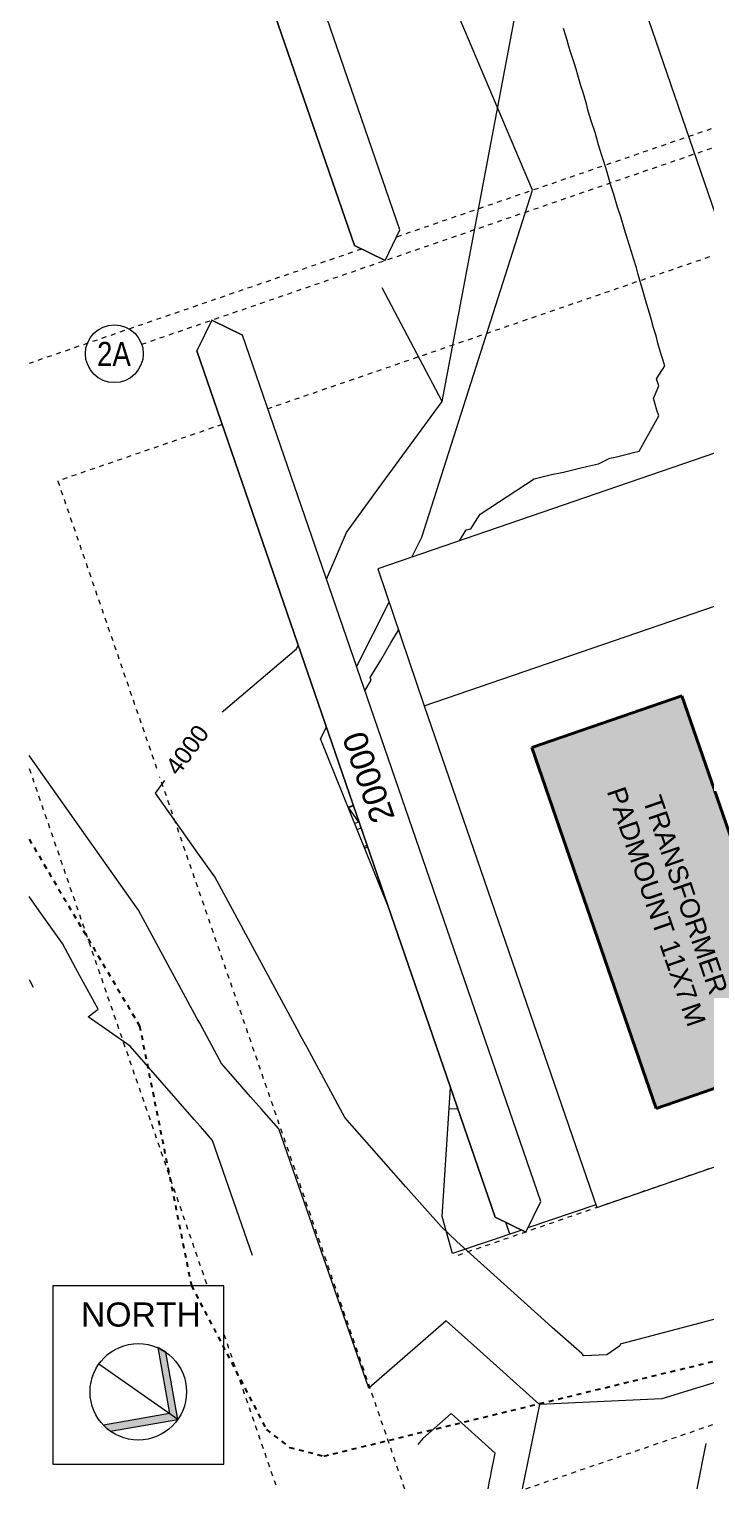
# Model space of a CAD drawing. Header units: metres. Extents: x -2477 to -2300, y 3875 to 4051.
# Drawn here: x -2476.03 to -2462, y 3945.45 to 3975.72 of the extents above; entities that cross this region are included whole.
import ezdxf

# ---------------------------------------------------------------- set-up
doc = ezdxf.new("R2010")
doc.units = ezdxf.units.M
for name, pattern in [('BOUNDARY Tighter', [0.008, 0.004, -0.002, 0, -0.002]), ('Dash Medium', [0.0075, 0.0045, -0.003]), ('Dash Tight', [0.0012, 0.0006, -0.0006]), ('Grid Line', [0.021, 0.012, -0.003, 0.003, -0.003])]:
    doc.linetypes.add(name, pattern=pattern)
for name, color, linetype, lineweight in [('A-ANNO-NOTE', 131, 'Continuous', 5), ('A-DETL', 90, 'Continuous', 13), ('A-DETL-GENF', 92, 'Continuous', 5), ('A-DETL-THIN', 151, 'Continuous', 5), ('A-FLOR', 192, 'Continuous', 5), ('A-GENM', 13, 'Continuous', 5), ('C-TOPO', 7, 'Continuous', 5), ('C-TOPO-LABL', 7, 'Continuous', 5), ('C-TOPO-MAJR', 7, 'Continuous', 20), ('C-TOPO-MINR', 7, 'Continuous', 5), ('G-ANNO-TEXT', 231, 'Continuous', 5), ('S-GRID', 1, 'Continuous', 5), ('S-GRID-IDEN', 1, 'Continuous', 5)]:
    doc.layers.add(name, color=color, linetype=linetype, lineweight=lineweight)
doc.styles.add('Arial', font='arial.ttf', dxfattribs={"height": 0.5})
doc.styles.add('Arial Narrow', font='ARIALN.TTF', dxfattribs={"height": 0.5})
doc.styles.add('Arial_1', font='arial.ttf', dxfattribs={"height": 0.36})
doc.styles.add('Arial_3', font='arial.ttf', dxfattribs={"height": 0.4})

# ---------------------------------------------------------------- blocks, each defined once
blk = doc.blocks.new('Generic Models 3 - Generic Models 2-971299-GA - Part A')
at = {"layer": 'A-GENM'}
blk.add_hatch(color=7, dxfattribs=at).paths.add_polyline_path([(-2397.253, 3964.35), (-2394.151, 3965.449), (-2396.794, 3972.914), (-2399.897, 3971.816), (-2397.359, 3964.65)])
at = {"layer": 'A-GENM', "color": 10, "lineweight": 40}
for p, q in [((-2396.794, 3972.914), (-2399.897, 3971.816)), ((-2394.151, 3965.449), (-2396.794, 3972.914)), ((-2399.897, 3971.816), (-2397.253, 3964.35)), ((-2397.253, 3964.35), (-2394.151, 3965.449))]:
    blk.add_line(p, q, dxfattribs=at)
blk = doc.blocks.new('Dimension - Grids _2D_ - 1-200-639481-GA - Part A')
at = {"layer": 'A-DETL-GENF'}
for p, q in [((-9.323, 0.5), (-9.823, 0)), ((-9.823, 0), (-9.323, 0.5)), ((9.677, 0.5), (-9.323, 0.5)), ((-9.323, 0.5), (9.677, 0.5)), ((10.177, 0), (9.677, 0.5)), ((10.177, 0), (9.677, 0.5)), ((-9.823, 0), (-9.323, -0.5)), ((-9.823, 0), (-9.323, -0.5)), ((9.677, -0.5), (10.177, 0)), ((10.177, 0), (9.677, -0.5)), ((-9.323, -0.5), (9.677, -0.5)), ((-9.323, -0.5), (9.677, -0.5))]:
    blk.add_line(p, q, dxfattribs=at)
blk = doc.blocks.new('Grid - A1-3055139-GA - Part A')
at = {"layer": 'S-GRID-IDEN'}
blk.add_circle((0, 0), 0.003, dxfattribs=at)

msp = doc.modelspace()

# ---------------------------------------------------------------- hatches: boundary and pattern name
at = {"layer": 'A-DETL-GENF'}
msp.add_hatch(color=7, dxfattribs=at).paths.add_polyline_path([(-2474.3406, 3946.645), (-2472.9471, 3946.89), (-2473.1935, 3948.2833), (-2473.2757, 3948.3352), (-2473.3627, 3948.3788), (-2473.1209, 3947.0117), (-2474.4882, 3946.7714), (-2474.4175, 3946.7046)])

# ---------------------------------------------------------------- linework, layer by layer
at = {"layer": 'A-DETL', "linetype": 'Dash Tight', "lineweight": 5}
for p, q in [((-2456.5901, 3975.4777), (-2468.4147, 3971.41)), ((-2469.1372, 3971.1615), (-2476.0286, 3968.7908)), ((-2476.0286, 3960.3876), (-2472.3393, 3949.6627)), ((-2471.9918, 3948.6526), (-2470.8905, 3945.4512))]:
    msp.add_line(p, q, dxfattribs=at)
at = {"layer": 'A-DETL', "linetype": 'Dash Medium', "lineweight": 18}
for p, q in [((-2458.1409, 3972.3004), (-2471.0824, 3967.8485)), ((-2472.028, 3967.5232), (-2475.4362, 3966.3508)), ((-2475.4362, 3966.3508), (-2468.2467, 3945.4512)), ((-2465.7311, 3945.4512), (-2450.6852, 3950.6269))]:
    msp.add_line(p, q, dxfattribs=at)
at = {"layer": 'A-DETL', "linetype": 'BOUNDARY Tighter', "lineweight": 25}
for p, q in [((-2476.0286, 3958.9206), (-2473.7415, 3955.0537)), ((-2473.7415, 3955.0537), (-2472.666, 3949.6656)), ((-2472.666, 3949.6656), (-2471.1108, 3946.6831)), ((-2469.9193, 3946.129), (-2459.6514, 3948.6289)), ((-2471.1108, 3946.6831), (-2470.6346, 3946.311)), ((-2470.6346, 3946.311), (-2469.9193, 3946.129))]:
    msp.add_line(p, q, dxfattribs=at)
at = {"layer": 'A-DETL', "lineweight": 18}
for p, q in [((-2475.5418, 3949.6627), (-2475.5418, 3945.9627)), ((-2471.9918, 3949.6627), (-2475.5418, 3949.6627)), ((-2471.9918, 3945.9627), (-2471.9918, 3949.6627)), ((-2475.5418, 3945.9627), (-2471.9918, 3945.9627))]:
    msp.add_line(p, q, dxfattribs=at)
at = {"layer": 'A-DETL', "lineweight": 5}
msp.add_line((-2472.9471, 3946.89), (-2474.5865, 3948.0355), dxfattribs=at)
msp.add_circle((-2473.7668, 3947.4627), 1, dxfattribs=at)
at = {"layer": 'A-DETL-THIN'}
for p, q in [((-2473.3627, 3948.3788), (-2473.1209, 3947.0117)), ((-2472.9471, 3946.89), (-2473.1935, 3948.2833)), ((-2473.1209, 3947.0117), (-2474.4882, 3946.7714)), ((-2474.3406, 3946.645), (-2472.9471, 3946.89))]:
    msp.add_line(p, q, dxfattribs=at)
for start, end in [(55, 66.14837), (223.85163, 235)]:
    msp.add_arc((-2473.767, 3947.4642), 1, start, end, dxfattribs=at)
at = {"layer": 'A-FLOR'}
for p, q in [((-2467.3261, 3987.999), (-2460.2889, 3967.4583)), ((-2460.2889, 3967.4583), (-2468.8035, 3964.5293)), ((-2468.8035, 3964.5293), (-2467.8366, 3961.6894)), ((-2467.8366, 3961.6894), (-2459.3166, 3964.6203)), ((-2467.8365, 3961.6894), (-2464.2584, 3951.2877)), ((-2464.2584, 3951.2877), (-2457.6391, 3953.5647))]:
    msp.add_line(p, q, dxfattribs=at)
at = {"layer": 'C-TOPO'}
for p, q in [((-2466.5738, 3974.7012), (-2468.3441, 3978.8899)), ((-2465.5954, 3972.3862), (-2466.5738, 3974.7012)), ((-2467.8882, 3965.1894), (-2465.5954, 3972.3862)), ((-2468.0977, 3964.7721), (-2467.8882, 3965.1894)), ((-2469.2398, 3962.4972), (-2468.5675, 3963.8363)), ((-2469.9889, 3961.005), (-2469.8671, 3961.2476)), ((-2468.599, 3957.5649), (-2469.9889, 3961.005)), ((-2467.4693, 3951.097), (-2467.2941, 3953.7753)), ((-2464.2776, 3951.3437), (-2465.6919, 3950.8612)), ((-2467.2505, 3950.3294), (-2467.4693, 3951.097)), ((-2465.8176, 3950.8183), (-2467.2505, 3950.3294))]:
    msp.add_line(p, q, dxfattribs=at)
at = {"layer": 'C-TOPO-MAJR', "color": 9, "lineweight": 15}
for p, q in [((-2467.4672, 3968.002), (-2465.0011, 3981.0723)), ((-2467.1615, 3950.5787), (-2467.4881, 3950.8877))]:
    msp.add_line(p, q, dxfattribs=at)
at = {"layer": 'C-TOPO-MAJR', "color": 8, "lineweight": 15}
for p, q in [((-2467.4672, 3968.002), (-2468.7122, 3970.3583)), ((-2468.7919, 3966.1898), (-2467.4672, 3968.002)), ((-2469.4525, 3965.2848), (-2468.7919, 3966.1898)), ((-2469.8661, 3964.3161), (-2469.4525, 3965.2848)), ((-2472.4152, 3961.232), (-2470.4838, 3962.8693)), ((-2470.4838, 3962.8693), (-2470.4516, 3962.9449)), ((-2473.4076, 3959.8753), (-2472.4152, 3961.232)), ((-2472.5302, 3958.6316), (-2473.4076, 3959.8753)), ((-2472.182, 3958.1438), (-2472.5302, 3958.6316)), ((-2470.472, 3954.9806), (-2472.182, 3958.1438)), ((-2475.9808, 3957.6644), (-2476.0286, 3957.7323)), ((-2475.8198, 3957.4389), (-2475.9808, 3957.6644)), ((-2475.3414, 3956.7599), (-2475.8198, 3957.4389)), ((-2475.0698, 3956.2587), (-2475.3414, 3956.7599)), ((-2474.9807, 3956.0907), (-2475.0698, 3956.2587)), ((-2474.6017, 3955.3948), (-2474.9807, 3956.0907)), ((-2476.0286, 3956.0156), (-2476.0062, 3955.9742)), ((-2476.0062, 3955.9742), (-2475.9467, 3955.8532)), ((-2474.8041, 3955.2371), (-2474.6017, 3955.3948)), ((-2473.9367, 3954.6341), (-2474.8041, 3955.2371)), ((-2470.3871, 3954.8238), (-2470.472, 3954.9806)), ((-2470.2748, 3954.6142), (-2470.3871, 3954.8238)), ((-2472.6068, 3953.1127), (-2473.9367, 3954.6341)), ((-2470.1153, 3954.3222), (-2470.2748, 3954.6142)), ((-2469.4812, 3953.1519), (-2470.1153, 3954.3222)), ((-2472.4866, 3952.9739), (-2472.6068, 3953.1127)), ((-2468.2225, 3951.7111), (-2469.4812, 3953.1519)), ((-2472.3851, 3952.8591), (-2472.4866, 3952.9739)), ((-2472.2268, 3952.678), (-2472.3851, 3952.8591)), ((-2471.3966, 3950.2871), (-2472.2268, 3952.678)), ((-2467.4881, 3950.8877), (-2468.2225, 3951.7111)), ((-2465.342, 3948.9399), (-2467.1615, 3950.5787)), ((-2459.4799, 3949.5841), (-2463.7728, 3948.4491)), ((-2465.1878, 3948.7984), (-2465.342, 3948.9399)), ((-2464.5726, 3948.2577), (-2465.1878, 3948.7984)), ((-2464.5324, 3948.2107), (-2464.5726, 3948.2577)), ((-2464.0527, 3948.2327), (-2464.5324, 3948.2107)), ((-2463.7815, 3948.4148), (-2464.0527, 3948.2327)), ((-2463.7728, 3948.4491), (-2463.7815, 3948.4148)), ((-2467.2774, 3947.0107), (-2467.868, 3946.4933)), ((-2466.3641, 3946.1882), (-2467.2774, 3947.0107)), ((-2467.868, 3946.4933), (-2467.9677, 3946.3732)), ((-2461.9969, 3946.3882), (-2462.1894, 3945.4512)), ((-2466.4469, 3945.7854), (-2466.3641, 3946.1882)), ((-2466.4561, 3945.7273), (-2466.4469, 3945.7854)), ((-2466.5145, 3945.4512), (-2466.4823, 3945.6128)), ((-2466.4823, 3945.6128), (-2466.4561, 3945.7273))]:
    msp.add_line(p, q, dxfattribs=at)
at = {"layer": 'C-TOPO-MINR', "color": 253}
for p, q in [((-2464.8747, 3975.4915), (-2464.9513, 3975.7329)), ((-2464.8376, 3975.361), (-2464.8747, 3975.4915)), ((-2464.8071, 3975.2541), (-2464.8376, 3975.361)), ((-2464.7277, 3975.0211), (-2464.8071, 3975.2541)), ((-2464.6899, 3974.89), (-2464.7277, 3975.0211)), ((-2464.6533, 3974.7651), (-2464.6899, 3974.89)), ((-2464.5834, 3974.524), (-2464.6533, 3974.7651)), ((-2464.5462, 3974.4073), (-2464.5834, 3974.524)), ((-2464.4759, 3974.1749), (-2464.5462, 3974.4073)), ((-2464.4428, 3974.0499), (-2464.4759, 3974.1749)), ((-2464.4082, 3973.9303), (-2464.4428, 3974.0499)), ((-2464.371, 3973.803), (-2464.4082, 3973.9303)), ((-2464.2966, 3973.5756), (-2464.371, 3973.803)), ((-2464.2611, 3973.453), (-2464.2966, 3973.5756)), ((-2464.2236, 3973.3244), (-2464.2611, 3973.453)), ((-2464.1533, 3973.1011), (-2464.2236, 3973.3244)), ((-2464.117, 3972.9755), (-2464.1533, 3973.1011)), ((-2464.0476, 3972.7551), (-2464.117, 3972.9755)), ((-2463.9893, 3972.5545), (-2464.0476, 3972.7551)), ((-2463.9734, 3972.4997), (-2463.9893, 3972.5545)), ((-2463.908, 3972.2908), (-2463.9734, 3972.4997)), ((-2463.8277, 3972.0317), (-2463.908, 3972.2908)), ((-2463.7636, 3971.827), (-2463.8277, 3972.0317)), ((-2463.6843, 3971.5688), (-2463.7636, 3971.827)), ((-2463.6204, 3971.365), (-2463.6843, 3971.5688)), ((-2463.5402, 3971.1024), (-2463.6204, 3971.365)), ((-2463.5018, 3970.9653), (-2463.5402, 3971.1024)), ((-2463.4403, 3970.769), (-2463.5018, 3970.9653)), ((-2463.4018, 3970.6312), (-2463.4403, 3970.769)), ((-2463.3624, 3970.4891), (-2463.4018, 3970.6312)), ((-2463.3036, 3970.303), (-2463.3624, 3970.4891)), ((-2463.2641, 3970.1601), (-2463.3036, 3970.303)), ((-2463.2235, 3970.0125), (-2463.2641, 3970.1601)), ((-2463.1675, 3969.8322), (-2463.2235, 3970.0125)), ((-2463.1269, 3969.6843), (-2463.1675, 3969.8322)), ((-2463.0852, 3969.5313), (-2463.1269, 3969.6843)), ((-2463.0322, 3969.362), (-2463.0852, 3969.5313)), ((-2462.9979, 3969.2083), (-2463.0322, 3969.362)), ((-2462.9467, 3969.0447), (-2462.9979, 3969.2083)), ((-2462.8471, 3968.7395), (-2462.9467, 3969.0447)), ((-2463.0202, 3968.4685), (-2462.8471, 3968.7395)), ((-2462.9752, 3968.3251), (-2463.0202, 3968.4685)), ((-2463.0868, 3968.062), (-2462.9752, 3968.3251)), ((-2463.051, 3967.9425), (-2463.0868, 3968.062)), ((-2463.0126, 3967.8237), (-2463.051, 3967.9425)), ((-2463.3835, 3966.9737), (-2462.9759, 3967.7044)), ((-2462.9759, 3967.7044), (-2463.0126, 3967.8237)), ((-2463.6062, 3966.9181), (-2463.4959, 3966.9456)), ((-2463.4959, 3966.9456), (-2463.3835, 3966.9737)), ((-2464.8378, 3966.5658), (-2464.5897, 3966.6213)), ((-2464.5897, 3966.6213), (-2464.4735, 3966.6503)), ((-2464.4735, 3966.6503), (-2464.226, 3966.7055)), ((-2464.226, 3966.7055), (-2463.9918, 3966.8219)), ((-2463.9918, 3966.8219), (-2463.882, 3966.8493)), ((-2463.882, 3966.8493), (-2463.6062, 3966.9181)), ((-2466.6803, 3965.6606), (-2465.5606, 3966.3974)), ((-2465.5606, 3966.3974), (-2465.449, 3966.4248)), ((-2465.449, 3966.4248), (-2465.199, 3966.4855)), ((-2465.199, 3966.4855), (-2464.9512, 3966.5362)), ((-2464.9512, 3966.5362), (-2464.8378, 3966.5658)), ((-2466.8689, 3965.3606), (-2466.6803, 3965.6606)), ((-2467.1101, 3965.1118), (-2466.9721, 3965.3356)), ((-2466.9721, 3965.3356), (-2466.8689, 3965.3606)), ((-2468.7395, 3962.6393), (-2468.5275, 3962.996)), ((-2468.5275, 3962.996), (-2468.3711, 3963.2593)), ((-2468.9564, 3962.2742), (-2468.7395, 3962.6393)), ((-2469.0695, 3962.0026), (-2468.9377, 3962.2199)), ((-2468.9377, 3962.2199), (-2468.9564, 3962.2742)), ((-2473.7634, 3957.4515), (-2476.0286, 3960.6623)), ((-2469.4169, 3959.5893), (-2469.3109, 3959.6322)), ((-2469.3049, 3959.6149), (-2469.4063, 3959.5739)), ((-2469.4063, 3959.5739), (-2469.2026, 3959.2779)), ((-2469.2026, 3959.2779), (-2469.2787, 3959.2471)), ((-2469.2296, 3959.1258), (-2469.1479, 3959.1588)), ((-2469.0227, 3958.7952), (-2469.0858, 3958.7697)), ((-2469.0729, 3958.7378), (-2469.0115, 3958.7626)), ((-2472.543, 3955.199), (-2473.7634, 3957.4515)), ((-2472.4916, 3955.1053), (-2472.543, 3955.199)), ((-2472.0414, 3954.2733), (-2472.4916, 3955.1053)), ((-2471.709, 3953.893), (-2472.0414, 3954.2733)), ((-2471.4385, 3953.5808), (-2471.709, 3953.893)), ((-2471.2102, 3953.3224), (-2471.4385, 3953.5808)), ((-2470.854, 3952.9149), (-2471.2102, 3953.3224)), ((-2467.1381, 3953.3221), (-2467.323, 3953.3342)), ((-2468.986, 3947.5355), (-2470.854, 3952.9149)), ((-2466.0855, 3950.7957), (-2466.1486, 3950.9798)), ((-2466.0648, 3950.734), (-2466.0855, 3950.7957)), ((-2467.3868, 3948.9365), (-2468.986, 3947.5355)), ((-2466.7489, 3948.3709), (-2467.3868, 3948.9365)), ((-2465.4483, 3947.1995), (-2466.7489, 3948.3709)), ((-2460.7384, 3947.9862), (-2462.9111, 3947.3157)), ((-2462.9111, 3947.3157), (-2465.4483, 3947.1995)), ((-2465.4483, 3947.1995), (-2465.8074, 3945.4512))]:
    msp.add_line(p, q, dxfattribs=at)
at = {"layer": 'S-GRID', "linetype": 'Grid Line'}
for p, q in [((-2473.6962, 3969.1875), (-2337.6669, 4016.0272)), ((-2337.6975, 3994.8642), (-2467.1847, 3950.2771))]:
    msp.add_line(p, q, dxfattribs=at)

# ---------------------------------------------------------------- block references
at = {"layer": 'A-DETL-GENF', "rotation": 109.0004071202325}
for p in [(-2471.8495, 3980.212), (-2468.9309, 3960.0645)]:
    msp.add_blockref('Dimension - Grids _2D_ - 1-200-639481-GA - Part A', p, dxfattribs=at)
at = {"layer": 'A-GENM', "rotation": 359.5004071202222}
msp.add_blockref('Generic Models 3 - Generic Models 2-971299-GA - Part A', (-100.4339, -31.7631), dxfattribs=at)
at = {"layer": 'S-GRID-IDEN', "xscale": 199.9999999999999, "yscale": 199.9999999999999, "zscale": 199.9999999999999, "rotation": 289.0004071202152}
msp.add_blockref('Grid - A1-3055139-GA - Part A', (-2474.2635, 3968.9921), dxfattribs=at)

# ---------------------------------------------------------------- texts
at = {"layer": 'A-ANNO-NOTE', "insert": (-2468.914, 3959.2062), "char_height": 0.5, "width": 2.324894, "attachment_point": 1, "rotation": 109.00041, "style": 'Arial'}
msp.add_mtext('20000', dxfattribs=at)
at = {"layer": 'G-ANNO-TEXT', "color": 7, "char_height": 0.4, "attachment_point": 1, "rotation": 289.00041, "style": 'Arial_3'}
for s, insert, width in [('PADMOUNT 11X7', (-2463.6813, 3960.0491), 5.740082), ('TRANSFORMER ', (-2462.9349, 3959.8724), 5.499576), ('M', (-2462.1394, 3955.5711), 0.561181)]:
    msp.add_mtext(s, dxfattribs=dict(at, insert=insert, width=width))
at = {"layer": 'G-ANNO-TEXT', "color": 7, "insert": (-2474.9547, 3949.3155), "char_height": 0.5, "width": 3.014345, "attachment_point": 1, "style": 'Arial'}
msp.add_mtext('NORTH', dxfattribs=at)
at = {"layer": 'S-GRID-IDEN', "insert": (-2474.6224, 3969.2361), "char_height": 0.5, "width": 0.849789, "attachment_point": 1, "style": 'Arial Narrow'}
msp.add_mtext('2A', dxfattribs=at)

# ---------------------------------------------------------------- next in the draw order: texts
at = {"layer": 'C-TOPO-LABL', "insert": (-2473.3119, 3960.3192), "char_height": 0.36, "width": 1.668077, "attachment_point": 1, "rotation": 53.81666, "line_spacing_factor": 0.941778, "style": 'Arial_1', "bg_fill": 3, "box_fill_scale": 1.25, "bg_fill_color": 256, "bg_fill_true_color": 13158600, "bg_fill_transparency": 0}
msp.add_mtext(' 4000 ', dxfattribs=at)

doc.saveas('drawing.dxf')
